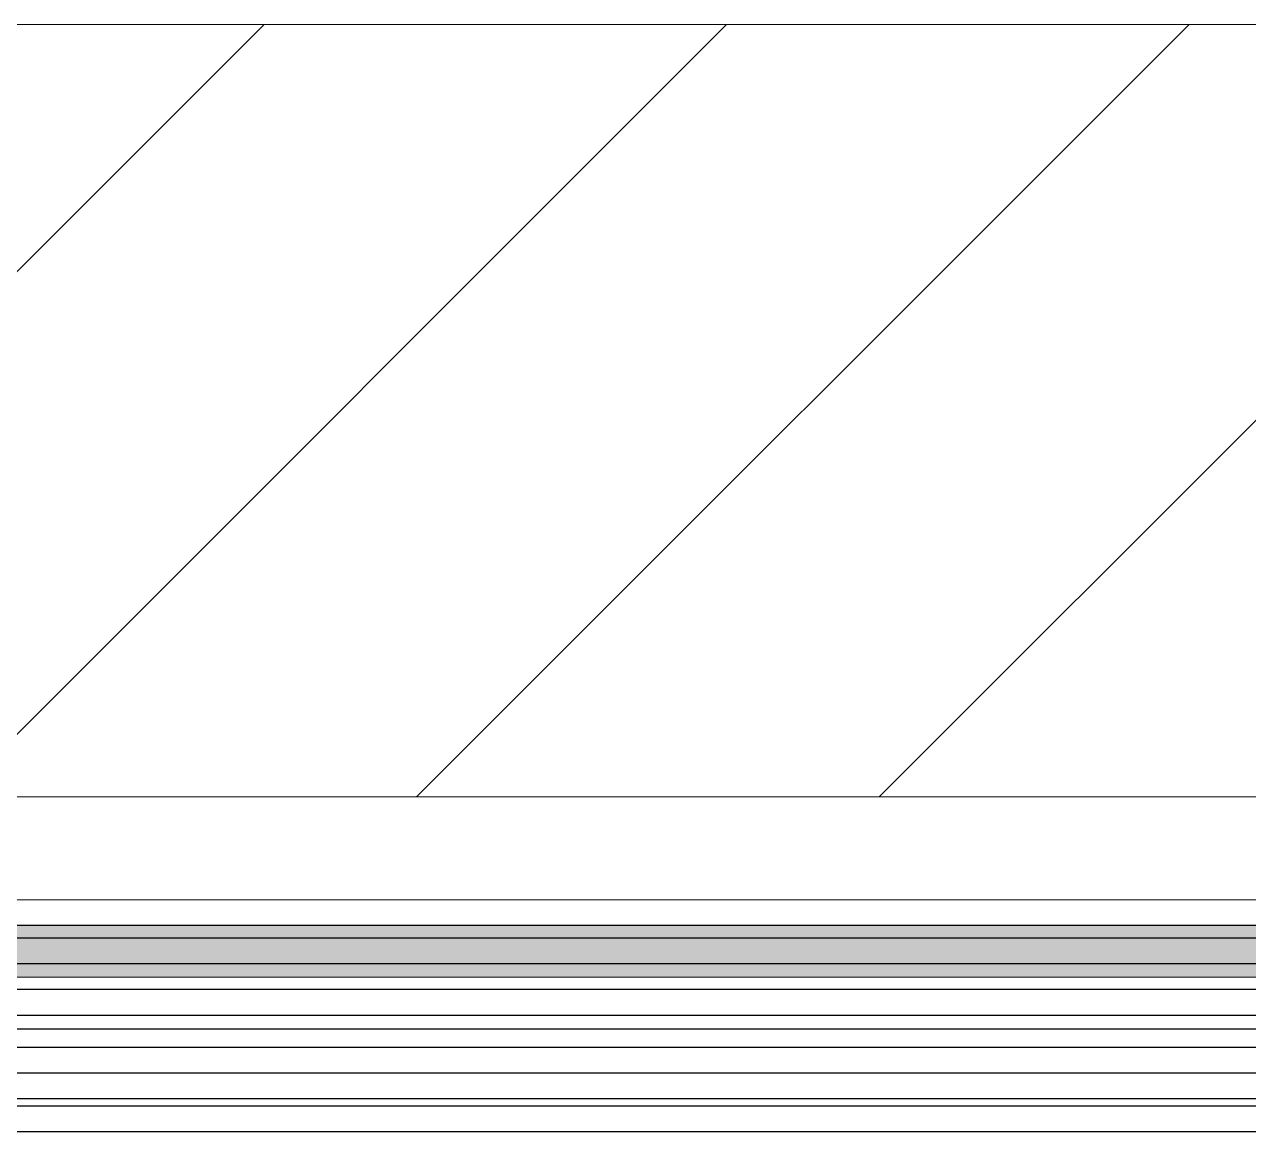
# Model space of a CAD drawing. Header units: millimetres. Extents: x -18512 to 101824, y -95768 to 52898.
# Drawn here: x 16367.5 to 16605.2, y -58112.3 to -57897.4 of the extents above; entities that cross this region are included whole.
import ezdxf

# ---------------------------------------------------------------- set-up
doc = ezdxf.new("R2010")
doc.units = ezdxf.units.MM
doc.header["$LTSCALE"] = 25
for name, color, linetype in [('2_Doors', 2, 'Continuous'), ('3_Joinery', 1, 'Continuous'), ('AR WALL HATCH', 8, 'Continuous')]:
    doc.layers.add(name, color=color, linetype=linetype)
for name, color, linetype, lineweight in [('hatch', 252, 'Continuous', 0), ('I-FLR-TILE', 253, 'Continuous', 9), ('I-WALL', 2, 'Continuous', 9)]:
    doc.layers.add(name, color=color, linetype=linetype, lineweight=lineweight)

msp = doc.modelspace()

# ---------------------------------------------------------------- hatches: boundary and pattern name
at = {"layer": 'AR WALL HATCH', "lineweight": 5, "ltscale": 25}
h = msp.add_hatch(dxfattribs=at)
h.set_pattern_fill('ANSI31', color=256, scale=20, style=0)
h.set_pattern_definition([(45, (15109.02, 35539.32), (-44.90128, 44.90128), [])])
h.paths.add_polyline_path([(17998.09, -57972.35), (17998.09, -58047.35), (16208.09, -58047.35), (16208.09, -57897.35), (17998.09, -57897.35), (17998.09, -57927.35)])
at = {"layer": 'hatch', "lineweight": 9, "ltscale": 25}
h = msp.add_hatch(dxfattribs=at)
h.set_pattern_fill('AR-SAND', color=256, scale=0.1, style=0)
h.set_pattern_definition([(37.5, (15329.019, 35539.32), (-0.16000313, 4.89413237), [0, -3.8608, 0, -4.318, 0, -4.1275]), (7.5, (15329.019, 35539.32), (4.49523283, 7.168251), [0, -2.0828, 0, -3.4798, 0, -1.3335]), (327.5, (15325.895, 35539.32), (7.9099237, 0.01437185), [0, -1.27, 0, -4.572, 0, -5.969]), (317.5, (15325.895, 35539.32), (7.63556452, 2.22929323), [0, -0.635, 0, -2.9972, 0, -3.429])])
h.paths.add_polyline_path([(18293.09, -58082.35), (16243.09, -58082.35), (16233.09, -58072.35), (18293.09, -58072.35)])

# ---------------------------------------------------------------- linework, layer by layer
at = {"layer": '2_Doors', "color": 240, "elevation": 0}
msp.add_lwpolyline([(16258.59, -58107.37), (16258.59, -58109.83), (16278.59, -58112.32), (17007.6, -58112.32), (17027.6, -58109.87), (17027.6, -58107.37), (16258.59, -58107.37)], dxfattribs=at)
at = {"layer": '3_Joinery', "color": 8}
for p, q in [((16243.09, -58074.7, 0), (17043.1, -58074.7, 0)), ((16243.09, -58079.7, 0), (17043.1, -58079.7, 0)), ((16243.09, -58084.7, 0), (17043.1, -58084.7, 0)), ((16243.09, -58089.7, 0), (17043.1, -58089.7, 0)), ((16258.09, -58095.92, 0), (17028.1, -58095.91, 0)), ((16258.09, -58100.92, 0), (17028.1, -58100.91, 0)), ((16258.09, -58105.92, 0), (17028.1, -58105.91, 0))]:
    msp.add_line(p, q, dxfattribs=at)
at = {"layer": '3_Joinery', "color": 2, "elevation": 0}
msp.add_lwpolyline([(16243.09, -58092.37), (17043.1, -58092.37), (17043.1, -58072.35), (16243.09, -58072.35)], close=True, dxfattribs=at)
msp.add_lwpolyline([(17028.1, -58095.37), (17028.1, -58107.37), (16258.09, -58107.37), (16258.09, -58095.37), (16276.09, -58095.37), (16276.09, -58092.37), (17010.1, -58092.37), (17010.1, -58095.37), (17028.1, -58095.37)], dxfattribs=at)
at = {"layer": 'I-FLR-TILE', "lineweight": 9}
for points in [[(18048.09, -58047.35), (15988.09, -58047.35), (16008.09, -58067.35), (18068.09, -58067.35)], [(18073.09, -58082.35), (16023.09, -58082.35), (16013.09, -58072.35), (18073.09, -58072.35)]]:
    msp.add_lwpolyline(points, close=True, dxfattribs=at)
at = {"layer": 'I-WALL'}
for p, q in [((16208.09, -57897.35), (19248.42, -57897.35)), ((17998.09, -58047.35), (15988.09, -58047.35))]:
    msp.add_line(p, q, dxfattribs=at)

doc.saveas('drawing.dxf')
